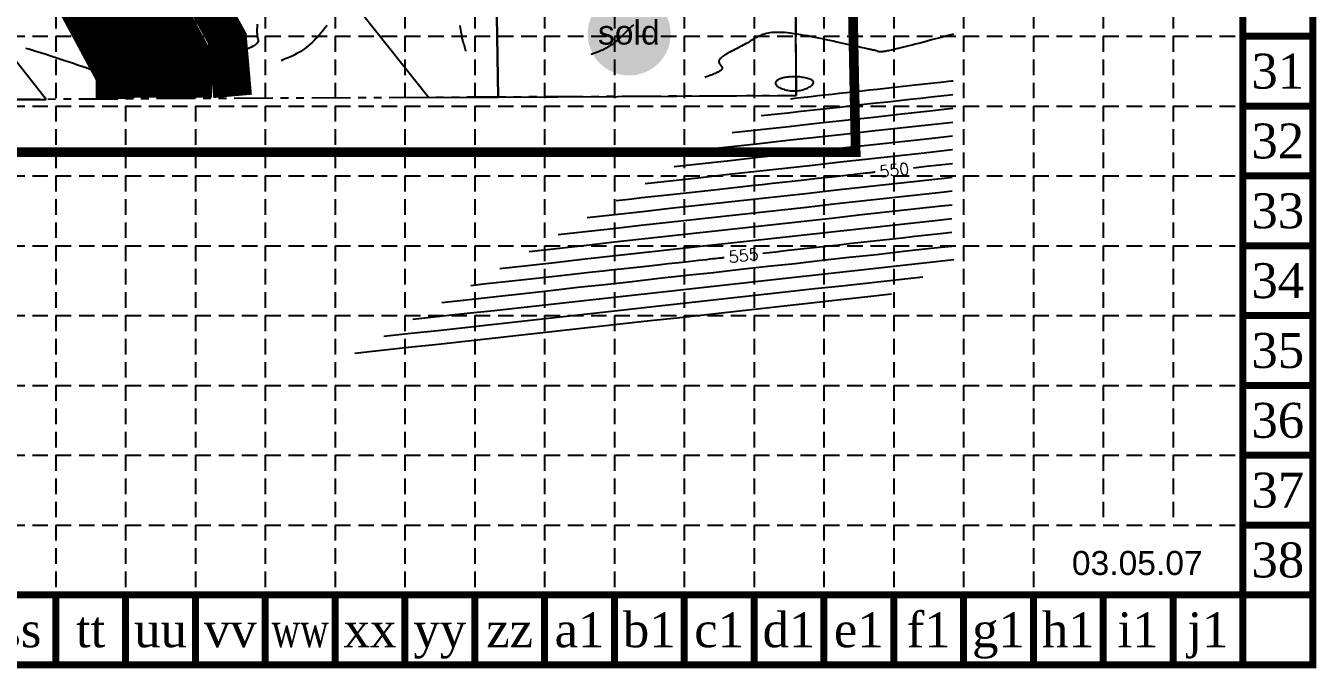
# Model space of a CAD drawing. Header units: inches. Extents: x -2116 to 192, y -2317 to -873.
# Drawn here: x -473 to 192, y -2317 to -1985 of the extents above; entities that cross this region are included whole.
import ezdxf
from ezdxf.enums import TextEntityAlignment as Align

# ---------------------------------------------------------------- set-up
doc = ezdxf.new("R2010")
doc.units = ezdxf.units.IN
doc.header["$LTSCALE"] = 40
doc.header["$MEASUREMENT"] = 0
doc.linetypes.add('DASHED', pattern=[0.75, 0.5, -0.25])
doc.linetypes.add('LONG_TWO_SHORT', pattern=[1, 0.5, -0.1, 0.1, -0.1, 0.1, -0.1])
for name, color, linetype in [('1-LOTS', 7, 'Continuous'), ('BASE', 7, 'Continuous'), ('BOUNDARY', 7, 'Continuous'), ('grid', 9, 'Continuous'), ('limitsofdisturb', 1, 'DASHED'), ('SILT', 200, 'Continuous'), ('TOPO100_CON', 9, 'Continuous'), ('TOPO100_ICON', 9, 'Continuous')]:
    doc.layers.add(name, color=color, linetype=linetype)
doc.styles.add("L200'", font='ARIAL.TTF', dxfattribs={"height": 0.001969})
doc.styles.add('ryland', font='ARIAL.TTF', dxfattribs={"height": 25})
doc.styles.add('SEG_LABEL08', font='simplex1')
doc.styles.get("Standard").update_dxf_attribs({"font": 'TIMES.TTF', "height": 25})

# ---------------------------------------------------------------- blocks, each defined once
blk = doc.blocks.new('Sold')
h = blk.add_hatch(color=7)
h.paths.add_polyline_path([(38.78, 18.77, 1), (0.52, 18.77, 1)])
h.paths.add_polyline_path([(2.42, 10.89), (36.59, 10.89), (36.59, 27.86), (2.42, 27.86)], flags=24)
at = {"layer": 'BASE', "color": 7, "style": 'ryland'}
blk.add_text('sold', height=11.127, dxfattribs=at).set_placement((19.5, 13.9), align=Align.CENTER)

msp = doc.modelspace()

# ---------------------------------------------------------------- linework, layer by layer
at = {"layer": '1-LOTS', "linetype": 'Continuous'}
for p, q in [((-462.76, -2023.34, 53922.34), (-622.81, -1820.99)), ((-232.12, -1868.1), (-229.85, -2022.18, 54150)), ((-229.85, -2022.18, 54150), (-232.12, -1868.1)), ((-342.05, -1926.11, 53906.91), (-265.46, -2022.36, 54100)), ((-76.17, -2021.42, 54350), (-76.39, -1977.38, 54263.95)), ((-265.46, -2022.36, 54100), (-229.85, -2022.18, 54150)), ((-229.85, -2022.18, 54150), (-76.17, -2021.42, 54350)), ((-592.12, -2023.99, 54037.41), (-462.76, -2023.34, 53922.34))]:
    msp.add_line(p, q, dxfattribs=at)
at = {"layer": 'BASE', "color": 9}
msp.add_line((154.13, -910.78), (154.13, -2278.78), dxfattribs=at)
at = {"layer": 'BASE', "const_width": 3.6}
for points in [[(-2113.87, -2314.78), (190.13, -2314.78), (190.13, -874.78), (-2113.87, -874.78)], [(-2077.87, -2278.78), (154.13, -2278.78), (154.13, -910.78), (-2077.87, -910.78)]]:
    msp.add_lwpolyline(points, close=True, dxfattribs=at)
for points in [[(190.13, -1990.78), (154.13, -1990.78)], [(190.13, -2026.78), (154.13, -2026.78)], [(190.13, -2062.78), (154.13, -2062.78)], [(190.13, -2098.78), (154.13, -2098.78)], [(190.13, -2134.78), (154.13, -2134.78)], [(190.13, -2170.78), (154.13, -2170.78)], [(190.13, -2206.78), (154.13, -2206.78)], [(190.13, -2242.78), (154.13, -2242.78)], [(-457.87, -2314.78), (-457.87, -2278.78)], [(-421.87, -2314.78), (-421.87, -2278.78)], [(-385.87, -2314.78), (-385.87, -2278.78)], [(-349.87, -2314.78), (-349.87, -2278.78)], [(-313.87, -2314.78), (-313.87, -2278.78)], [(-277.87, -2314.78), (-277.87, -2278.78)], [(-241.87, -2314.78), (-241.87, -2278.78)], [(-205.87, -2314.78), (-205.87, -2278.78)], [(-169.87, -2314.78), (-169.87, -2278.78)], [(-133.87, -2314.78), (-133.87, -2278.78)], [(-97.87, -2314.78), (-97.87, -2278.78)], [(-61.87, -2314.78), (-61.87, -2278.78)], [(-25.87, -2314.78), (-25.87, -2278.78)], [(10.13, -2314.78), (10.13, -2278.78)], [(46.13, -2314.78), (46.13, -2278.78)], [(82.13, -2314.78), (82.13, -2278.78)], [(118.13, -2314.78), (118.13, -2278.78)], [(154.13, -2314.78), (154.13, -2278.78)], [(190.13, -2278.78), (154.13, -2278.78)], [(190.13, -2314.78), (190.13, -2278.78)]]:
    msp.add_lwpolyline(points, dxfattribs=at)
at = {"layer": 'BOUNDARY', "linetype": 'LONG_TWO_SHORT', "flags": 128}
msp.add_lwpolyline([(8, -1616.36), (-78.25, -1617.43), (-76.17, -2021.42), (-1681.87, -2029.41)], dxfattribs=at)
at = {"layer": 'grid', "color": 8, "linetype": 'DASHED', "ltscale": 0.4}
for p, q in [((-457.87, -910.78), (-457.87, -2278.78)), ((-421.87, -910.78), (-421.87, -2278.78)), ((-385.87, -910.78), (-385.87, -2278.78)), ((-349.87, -910.78), (-349.87, -2278.78)), ((-313.87, -910.78), (-313.87, -2278.78)), ((-277.87, -910.78), (-277.87, -2278.78)), ((-241.87, -910.78), (-241.87, -2278.78)), ((-205.87, -910.78), (-205.87, -2278.78)), ((-169.87, -910.78), (-169.87, -2278.78)), ((-133.87, -910.78), (-133.87, -2278.78)), ((-97.87, -910.78), (-97.87, -2278.78)), ((-61.87, -910.78), (-61.87, -2278.78)), ((-25.87, -910.78), (-25.87, -2278.78)), ((10.13, -910.78), (10.13, -2278.78)), ((46.13, -910.78), (46.13, -2278.78)), ((82.13, -910.78), (82.13, -2242.78)), ((118.13, -910.78), (118.13, -2242.78)), ((-2077.87, -1990.78), (154.13, -1990.78)), ((-1681.87, -2026.78), (154.13, -2026.78)), ((-1681.87, -2062.78), (154.13, -2062.78)), ((-1681.87, -2098.78), (154.13, -2098.78)), ((-1681.87, -2134.78), (154.13, -2134.78)), ((-1681.87, -2170.78), (154.13, -2170.78)), ((-1681.87, -2206.78), (154.13, -2206.78)), ((-1681.87, -2242.78), (154.13, -2242.78))]:
    msp.add_line(p, q, dxfattribs=at)
at = {"layer": 'limitsofdisturb', "color": 1, "const_width": 5}
msp.add_lwpolyline([(-1844.62, -1990.78), (-1844.62, -1280.09), (-1844.62, -1280.09), (-1844.26, -1173.04), (-752.01, -1172.92), (-752.01, -1001.61), (-658.88, -981.43), (-594.33, -1184.26), (-62.6, -1184.26), (-45.48, -2050.54), (-1679.47, -2050.54)], dxfattribs=at)
at = {"layer": 'SILT', "color": 170, "const_width": 40}
msp.add_lwpolyline([(-664.47, -1388.88), (-664.47, -1611.3), (-485.17, -1840.71), (-397.39, -2004.13), (-397.39, -2022.52)], dxfattribs=at)
at = {"layer": 'SILT', "color": 84, "const_width": 20}
for points in [[(-427.31, -2023.08), (-427.34, -2010.82), (-511.63, -1854.7), (-694.37, -1621.82), (-693.59, -1388.32)], [(-366.69, -2021.8), (-369.28, -1992.28), (-463, -1823.21), (-635.38, -1600.29), (-636.68, -1387.84)]]:
    msp.add_lwpolyline(points, dxfattribs=at)
at = {"layer": 'TOPO100_CON', "color": 35, "linetype": 'Continuous'}
for points in [[(-353.99, -1984.62), (-354.05, -1985.57), (-354.09, -1986.43), (-354.12, -1987.21), (-354.13, -1987.92), (-354.13, -1988.55), (-354.12, -1989.11), (-354.1, -1989.61), (-354.07, -1990.06), (-354.03, -1990.46), (-353.98, -1990.81), (-353.93, -1991.12), (-353.88, -1991.4), (-353.82, -1991.66), (-353.77, -1991.88), (-353.71, -1992.09), (-353.65, -1992.29), (-353.59, -1992.49), (-353.54, -1992.68), (-353.5, -1992.87), (-353.48, -1993.06), (-353.48, -1993.26), (-353.51, -1993.47), (-353.59, -1993.69), (-353.71, -1993.92), (-353.89, -1994.17), (-354.12, -1994.44), (-354.43, -1994.72), (-354.81, -1995.03), (-355.28, -1995.37), (-355.83, -1995.73), (-356.49, -1996.12), (-357.25, -1996.54), (-358.12, -1997), (-359.12, -1997.5), (-360.24, -1998.03), (-361.5, -1998.61), (-362.9, -1999.23), (-364.44, -1999.89), (-366.12, -2000.6), (-367.92, -2001.34), (-369.82, -2002.12), (-371.82, -2002.92), (-373.88, -2003.74), (-376.02, -2004.58), (-378.19, -2005.43), (-380.4, -2006.29), (-382.62, -2007.15), (-384.85, -2008), (-387.06, -2008.85), (-389.24, -2009.68), (-391.38, -2010.49), (-393.46, -2011.28), (-395.47, -2012.03), (-397.39, -2012.76), (-399.21, -2013.44), (-400.91, -2014.08), (-402.48, -2014.68), (-403.91, -2015.21), (-405.2, -2015.7), (-406.36, -2016.14), (-407.39, -2016.53), (-408.31, -2016.87), (-409.12, -2017.17), (-409.83, -2017.43), (-410.45, -2017.65), (-410.98, -2017.84), (-411.44, -2017.99), (-411.82, -2018.11), (-412.15, -2018.2), (-412.42, -2018.27), (-412.65, -2018.31), (-412.83, -2018.33), (-412.99, -2018.32), (-413.13, -2018.3), (-413.25, -2018.27), (-413.36, -2018.22), (-413.47, -2018.16), (-413.59, -2018.1), (-413.73, -2018.02), (-413.88, -2017.93), (-414.07, -2017.83), (-414.28, -2017.71), (-414.53, -2017.58), (-414.83, -2017.43), (-415.17, -2017.26), (-415.57, -2017.07), (-416.03, -2016.85), (-416.56, -2016.62), (-417.16, -2016.35), (-417.84, -2016.06), (-418.61, -2015.74), (-419.47, -2015.4), (-420.42, -2015.01), (-421.47, -2014.6), (-422.64, -2014.15), (-423.91, -2013.67), (-425.31, -2013.14), (-426.83, -2012.58), (-428.47, -2011.99), (-430.21, -2011.36), (-432.04, -2010.7), (-433.96, -2010.02), (-435.95, -2009.32), (-438, -2008.6), (-440.1, -2007.87), (-442.23, -2007.13), (-444.4, -2006.38), (-446.58, -2005.64), (-448.77, -2004.9), (-450.95, -2004.16), (-453.12, -2003.43), (-455.26, -2002.72), (-457.36, -2002.03), (-459.42, -2001.36), (-461.41, -2000.71), (-463.34, -2000.1), (-465.18, -1999.51), (-466.94, -1998.97), (-468.62, -1998.45), (-470.24, -1997.97), (-471.8, -1997.5), (-473.33, -1997.05)], [(-369.39, -1985.32), (-369.66, -1986.75), (-370.01, -1988.13), (-370.43, -1989.45), (-370.94, -1990.72), (-371.53, -1991.92), (-372.2, -1993.07), (-372.95, -1994.15), (-373.77, -1995.18), (-374.66, -1996.15), (-375.6, -1997.06), (-376.58, -1997.93), (-377.61, -1998.74), (-378.67, -1999.51), (-379.75, -2000.22), (-380.85, -2000.9), (-381.96, -2001.53), (-383.06, -2002.12), (-384.16, -2002.67), (-385.25, -2003.18), (-386.32, -2003.66), (-387.35, -2004.1), (-388.35, -2004.51), (-389.3, -2004.9), (-390.19, -2005.25), (-391.03, -2005.58), (-391.8, -2005.89), (-392.51, -2006.17), (-393.15, -2006.43), (-393.74, -2006.66), (-394.28, -2006.88), (-394.78, -2007.08), (-395.23, -2007.26), (-395.64, -2007.41), (-396.03, -2007.56), (-396.38, -2007.68), (-396.71, -2007.79), (-397.02, -2007.89), (-397.32, -2007.97), (-397.61, -2008.03), (-397.89, -2008.09), (-398.17, -2008.13), (-398.46, -2008.17), (-398.75, -2008.19), (-399.06, -2008.2), (-399.38, -2008.21), (-399.73, -2008.2), (-400.09, -2008.19), (-400.48, -2008.17), (-400.88, -2008.14), (-401.31, -2008.1), (-401.75, -2008.05), (-402.21, -2007.98), (-402.69, -2007.91), (-403.18, -2007.82), (-403.7, -2007.71), (-404.22, -2007.59), (-404.77, -2007.46), (-405.32, -2007.31), (-405.89, -2007.14), (-406.48, -2006.95), (-407.07, -2006.74), (-407.68, -2006.52), (-408.3, -2006.27), (-408.93, -2006), (-409.57, -2005.71), (-410.22, -2005.4), (-410.88, -2005.07), (-411.55, -2004.71), (-412.24, -2004.33), (-412.95, -2003.92), (-413.68, -2003.49), (-414.42, -2003.04), (-415.2, -2002.56), (-415.99, -2002.05), (-416.82, -2001.52), (-417.67, -2000.96), (-418.55, -2000.37), (-419.47, -1999.76), (-420.43, -1999.11), (-421.42, -1998.44), (-422.45, -1997.74), (-423.52, -1997.02), (-424.63, -1996.26), (-425.79, -1995.47), (-427, -1994.66), (-428.25, -1993.81), (-429.56, -1992.94), (-430.91, -1992.04), (-432.3, -1991.12), (-433.74, -1990.18), (-435.22, -1989.23), (-436.73, -1988.27), (-438.29, -1987.3), (-439.89, -1986.32), (-441.52, -1985.35)], [(-380.16, -1984.61), (-379.96, -1986.24), (-379.79, -1987.7), (-379.63, -1989.01), (-379.49, -1990.17), (-379.37, -1991.2), (-379.27, -1992.1), (-379.18, -1992.88), (-379.1, -1993.55), (-379.04, -1994.12), (-378.99, -1994.59), (-378.96, -1994.98), (-378.93, -1995.29), (-378.91, -1995.54), (-378.9, -1995.72), (-378.89, -1995.85), (-378.89, -1995.95), (-378.89, -1996), (-378.9, -1996.03), (-378.91, -1996.05), (-378.91, -1996.05), (-378.92, -1996.05), (-378.93, -1996.06), (-378.94, -1996.06), (-378.94, -1996.06), (-378.95, -1996.06), (-378.95, -1996.06), (-378.96, -1996.07), (-378.97, -1996.07), (-378.97, -1996.07), (-378.98, -1996.07), (-378.99, -1996.07), (-379, -1996.07), (-379.01, -1996.07), (-379.02, -1996.07), (-379.03, -1996.07), (-379.04, -1996.07), (-379.05, -1996.07), (-379.07, -1996.07), (-379.09, -1996.06), (-379.11, -1996.06), (-379.13, -1996.06), (-379.15, -1996.05), (-379.19, -1996.04), (-379.25, -1996.01), (-379.33, -1995.98), (-379.43, -1995.92), (-379.56, -1995.84), (-379.74, -1995.74), (-379.95, -1995.61), (-380.2, -1995.45), (-380.51, -1995.26), (-380.87, -1995.03), (-381.29, -1994.76), (-381.78, -1994.44), (-382.34, -1994.07), (-382.97, -1993.65), (-383.68, -1993.18), (-384.48, -1992.65), (-385.37, -1992.05), (-386.35, -1991.4), (-387.42, -1990.67), (-388.59, -1989.88), (-389.84, -1989.04), (-391.16, -1988.15), (-392.54, -1987.21), (-393.98, -1986.24), (-395.46, -1985.24)], [(-249.5, -1985.25), (-249.33, -1986.43), (-249.17, -1987.49), (-249.02, -1988.45), (-248.89, -1989.31), (-248.76, -1990.07), (-248.64, -1990.75), (-248.53, -1991.34), (-248.43, -1991.86), (-248.33, -1992.32), (-248.25, -1992.71), (-248.17, -1993.05), (-248.09, -1993.34), (-248.02, -1993.59), (-247.95, -1993.81), (-247.89, -1994), (-247.83, -1994.17), (-247.77, -1994.33), (-247.71, -1994.48), (-247.65, -1994.63), (-247.6, -1994.78), (-247.54, -1994.94), (-247.49, -1995.11), (-247.43, -1995.28), (-247.38, -1995.46), (-247.32, -1995.64), (-247.27, -1995.82), (-247.22, -1996.01), (-247.16, -1996.21), (-247.11, -1996.4), (-247.06, -1996.6), (-247, -1996.8), (-246.95, -1997.01), (-246.9, -1997.22), (-246.84, -1997.43), (-246.79, -1997.64), (-246.74, -1997.85), (-246.69, -1998.06), (-246.63, -1998.27), (-246.58, -1998.49)], [(-160.06, -1984.84), (-161, -1985.77), (-161.9, -1986.68), (-162.78, -1987.57), (-163.63, -1988.43), (-164.46, -1989.26), (-165.28, -1990.06), (-166.07, -1990.82), (-166.84, -1991.55), (-167.61, -1992.25), (-168.36, -1992.9), (-169.1, -1993.52), (-169.83, -1994.1), (-170.55, -1994.64), (-171.27, -1995.15), (-171.97, -1995.62), (-172.67, -1996.06), (-173.36, -1996.48), (-174.05, -1996.87), (-174.73, -1997.23), (-175.4, -1997.58), (-176.07, -1997.9), (-176.73, -1998.2), (-177.39, -1998.49), (-178.05, -1998.76), (-178.7, -1999.02), (-179.36, -1999.27), (-180.01, -1999.51), (-180.65, -1999.75), (-181.3, -1999.98), (-181.95, -2000.21)], [(4.92, -1989.71), (3.68, -1990.04), (1.49, -1990.61), (-0.69, -1991.19), (-2.85, -1991.76), (-4.98, -1992.33), (-7.06, -1992.89), (-9.09, -1993.43), (-11.05, -1993.96), (-12.93, -1994.46), (-14.73, -1994.93), (-16.42, -1995.38), (-18.01, -1995.79), (-19.49, -1996.16), (-20.87, -1996.5), (-22.14, -1996.82), (-23.32, -1997.1), (-24.41, -1997.36), (-25.41, -1997.59), (-26.33, -1997.79), (-27.17, -1997.98), (-27.94, -1998.14), (-28.64, -1998.27), (-29.27, -1998.4), (-29.83, -1998.5), (-30.34, -1998.59), (-30.79, -1998.66), (-31.2, -1998.72), (-31.55, -1998.77), (-31.87, -1998.8), (-32.15, -1998.83), (-32.39, -1998.86), (-32.6, -1998.87), (-32.79, -1998.88), (-32.95, -1998.89), (-33.09, -1998.89), (-33.21, -1998.88), (-33.32, -1998.87), (-33.42, -1998.86), (-33.5, -1998.84), (-33.58, -1998.82), (-33.65, -1998.79), (-33.73, -1998.76), (-33.8, -1998.72), (-33.88, -1998.69), (-33.96, -1998.64), (-34.06, -1998.6), (-34.17, -1998.55), (-34.29, -1998.5), (-34.44, -1998.44), (-34.6, -1998.39), (-34.79, -1998.33), (-35.01, -1998.27), (-35.26, -1998.2), (-35.54, -1998.13), (-35.86, -1998.06), (-36.22, -1997.98), (-36.63, -1997.89), (-37.08, -1997.79), (-37.58, -1997.68), (-38.14, -1997.56), (-38.76, -1997.43), (-39.43, -1997.29), (-40.18, -1997.13), (-40.99, -1996.95), (-41.87, -1996.76), (-42.83, -1996.56), (-43.86, -1996.33), (-44.98, -1996.08), (-46.18, -1995.82), (-47.47, -1995.53), (-48.86, -1995.22), (-50.33, -1994.88), (-51.9, -1994.53), (-53.54, -1994.16), (-55.24, -1993.77), (-57, -1993.38), (-58.81, -1992.98), (-60.66, -1992.58), (-62.53, -1992.18), (-64.43, -1991.78), (-66.33, -1991.4), (-68.23, -1991.02), (-70.12, -1990.67), (-71.99, -1990.33), (-73.83, -1990.02), (-75.63, -1989.73), (-77.39, -1989.47), (-79.08, -1989.25), (-80.7, -1989.07), (-82.25, -1988.93), (-83.71, -1988.83), (-85.07, -1988.79), (-86.35, -1988.79), (-87.54, -1988.83), (-88.65, -1988.92), (-89.69, -1989.04), (-90.66, -1989.21), (-91.58, -1989.41), (-92.44, -1989.64), (-93.26, -1989.9), (-94.04, -1990.19), (-94.79, -1990.5), (-95.51, -1990.84), (-96.22, -1991.2), (-96.91, -1991.58), (-97.59, -1991.98), (-98.27, -1992.38), (-98.96, -1992.8), (-99.67, -1993.23), (-100.39, -1993.67), (-101.14, -1994.11), (-101.92, -1994.55), (-102.73, -1995), (-103.55, -1995.44), (-104.4, -1995.89), (-105.25, -1996.33), (-106.11, -1996.77), (-106.97, -1997.22), (-107.82, -1997.65), (-108.66, -1998.09), (-109.48, -1998.52), (-110.27, -1998.94), (-111.04, -1999.36), (-111.77, -1999.77), (-112.46, -2000.17), (-113.11, -2000.57), (-113.7, -2000.96), (-114.23, -2001.34), (-114.71, -2001.7), (-115.11, -2002.06), (-115.44, -2002.4), (-115.69, -2002.73), (-115.86, -2003.05), (-115.97, -2003.36), (-116.02, -2003.66), (-116.02, -2003.95), (-115.97, -2004.23), (-115.89, -2004.5), (-115.77, -2004.76), (-115.62, -2005.02), (-115.46, -2005.26), (-115.29, -2005.51), (-115.11, -2005.74), (-114.93, -2005.98), (-114.77, -2006.21), (-114.62, -2006.43), (-114.49, -2006.65), (-114.39, -2006.87), (-114.33, -2007.09), (-114.31, -2007.31), (-114.34, -2007.53), (-114.43, -2007.75), (-114.57, -2007.97), (-114.77, -2008.19), (-115.01, -2008.41), (-115.3, -2008.63), (-115.63, -2008.85), (-116, -2009.08), (-116.41, -2009.3), (-116.85, -2009.52), (-117.33, -2009.74), (-117.83, -2009.97), (-118.36, -2010.19), (-118.91, -2010.42), (-119.48, -2010.64), (-120.07, -2010.86), (-120.68, -2011.09), (-121.29, -2011.31), (-121.91, -2011.54), (-122.54, -2011.76), (-123.18, -2011.99)], [(4.72, -2013.93), (3.75, -2014.04), (-1.54, -2014.62), (-6.66, -2015.18), (-11.6, -2015.72), (-16.4, -2016.25), (-21.04, -2016.75), (-25.54, -2017.25), (-29.91, -2017.73), (-34.17, -2018.2), (-38.31, -2018.65), (-42.35, -2019.1), (-46.29, -2019.53), (-50.15, -2019.96), (-53.94, -2020.37), (-57.66, -2020.79), (-61.33, -2021.19), (-64.95, -2021.59), (-68.53, -2021.99), (-72.09, -2022.38), (-75.63, -2022.77), (-79.15, -2023.16)], [(4.6, -2028.1), (-7.19, -2029.4), (-21.75, -2031.01), (-36.31, -2032.62), (-50.86, -2034.22), (-65.42, -2035.83), (-79.98, -2037.44), (-94.53, -2039.05), (-109.09, -2040.66)], [(4.55, -2035.2), (-8.05, -2036.59), (-22.55, -2038.19), (-37.05, -2039.79), (-51.55, -2041.4), (-66.05, -2043), (-80.56, -2044.6), (-95.06, -2046.2), (-109.56, -2047.8), (-124.06, -2049.41)], [(4.49, -2042.3), (-9.02, -2043.79), (-23.46, -2045.39), (-37.91, -2046.98), (-52.35, -2048.58), (-66.8, -2050.17), (-81.25, -2051.77), (-95.69, -2053.37), (-110.14, -2054.96), (-124.58, -2056.56), (-139.03, -2058.15)], [(4.43, -2049.4), (4.3, -2049.42), (-10.09, -2051.01), (-24.49, -2052.6), (-38.88, -2054.18), (-53.27, -2055.77), (-67.66, -2057.36), (-82.05, -2058.95), (-96.44, -2060.54), (-110.83, -2062.13), (-125.22, -2063.72), (-139.61, -2065.31), (-154, -2066.9)], [(4.31, -2063.6), (1.7, -2063.89), (-12.58, -2065.47), (-26.86, -2067.05), (-41.14, -2068.63), (-55.42, -2070.2), (-69.7, -2071.78), (-83.98, -2073.36), (-98.26, -2074.94), (-112.54, -2076.51), (-126.82, -2078.09), (-141.1, -2079.67), (-155.38, -2081.25), (-169.66, -2082.82), (-183.93, -2084.4)], [(4.25, -2070.71), (0.23, -2071.15), (-13.99, -2072.72), (-28.22, -2074.29), (-42.44, -2075.86), (-56.67, -2077.44), (-70.89, -2079.01), (-85.11, -2080.58), (-99.34, -2082.15), (-113.56, -2083.72), (-127.78, -2085.29), (-142.01, -2086.86), (-156.23, -2088.44), (-170.46, -2090.01), (-184.68, -2091.58), (-198.9, -2093.15)], [(4.19, -2077.81), (-1.35, -2078.42), (-15.52, -2079.99), (-29.68, -2081.55), (-43.85, -2083.12), (-58.02, -2084.68), (-72.19, -2086.25), (-86.36, -2087.81), (-100.53, -2089.38), (-114.69, -2090.94), (-128.86, -2092.51), (-143.03, -2094.07), (-157.2, -2095.64), (-171.37, -2097.2), (-185.54, -2098.77), (-199.7, -2100.33), (-213.87, -2101.9)], [(4.14, -2084.91), (-3.03, -2085.7), (-17.15, -2087.26), (-31.26, -2088.82), (-45.37, -2090.38), (-59.49, -2091.94), (-73.6, -2093.5), (-87.71, -2095.06), (-101.83, -2096.62), (-115.94, -2098.18), (-130.05, -2099.73), (-144.16, -2101.29), (-158.28, -2102.85), (-172.39, -2104.41), (-186.5, -2105.97), (-200.62, -2107.53), (-214.73, -2109.09), (-228.84, -2110.65)], [(4.02, -2099.11), (-6.74, -2100.3), (-20.75, -2101.85), (-34.75, -2103.4), (-48.75, -2104.94), (-62.75, -2106.49), (-76.75, -2108.04), (-90.76, -2109.58), (-104.76, -2111.13), (-118.76, -2112.68), (-132.76, -2114.22), (-146.76, -2115.77), (-160.77, -2117.32), (-174.77, -2118.87), (-188.77, -2120.41), (-202.77, -2121.96), (-216.77, -2123.51), (-230.77, -2125.05), (-244.78, -2126.6), (-258.78, -2128.15)]]:
    msp.add_lwpolyline(points, dxfattribs=at)
at = {"layer": 'TOPO100_CON', "color": 35, "linetype": 'Continuous', "flags": 128}
msp.add_lwpolyline([(-78.83, -2011.7), (-79.55, -2011.75), (-80.26, -2011.81), (-80.94, -2011.9), (-81.59, -2012), (-82.22, -2012.12), (-82.82, -2012.26), (-83.39, -2012.41), (-83.93, -2012.58), (-84.42, -2012.75), (-84.88, -2012.95), (-85.3, -2013.15), (-85.67, -2013.36), (-86, -2013.58), (-86.28, -2013.82), (-86.51, -2014.06), (-86.68, -2014.31), (-86.8, -2014.56), (-86.86, -2014.82), (-86.86, -2015.09), (-86.8, -2015.36), (-86.67, -2015.64), (-86.48, -2015.91), (-86.24, -2016.19), (-85.93, -2016.46), (-85.58, -2016.73), (-85.18, -2017), (-84.73, -2017.25), (-84.24, -2017.5), (-83.71, -2017.73), (-83.15, -2017.95), (-82.55, -2018.16), (-81.93, -2018.35), (-81.28, -2018.51), (-80.61, -2018.66), (-79.92, -2018.78), (-79.21, -2018.88), (-78.5, -2018.95), (-77.77, -2018.99), (-77.04, -2019), (-76.31, -2018.98), (-75.58, -2018.93), (-74.85, -2018.84), (-74.14, -2018.72), (-73.44, -2018.57), (-72.75, -2018.4), (-72.09, -2018.2), (-71.45, -2017.98), (-70.84, -2017.75), (-70.27, -2017.49), (-69.73, -2017.23), (-69.24, -2016.95), (-68.78, -2016.66), (-68.38, -2016.37), (-68.03, -2016.07), (-67.74, -2015.77), (-67.51, -2015.46), (-67.35, -2015.17), (-67.25, -2014.87), (-67.23, -2014.58), (-67.29, -2014.3), (-67.42, -2014.04), (-67.63, -2013.78), (-67.91, -2013.54), (-68.26, -2013.31), (-68.67, -2013.09), (-69.14, -2012.89), (-69.65, -2012.7), (-70.22, -2012.52), (-70.82, -2012.36), (-71.47, -2012.22), (-72.14, -2012.09), (-72.84, -2011.98), (-73.57, -2011.88), (-74.31, -2011.8), (-75.06, -2011.74), (-75.82, -2011.69), (-76.58, -2011.66), (-77.34, -2011.66), (-78.09, -2011.67), (-78.83, -2011.7)], close=True, dxfattribs=at)
for points in [[(5.18, -2106.08), (-8.76, -2107.62), (-22.71, -2109.16), (-36.66, -2110.7), (-50.6, -2112.24), (-64.55, -2113.78), (-78.5, -2115.32), (-92.44, -2116.87), (-106.39, -2118.41), (-120.34, -2119.95), (-134.28, -2121.49), (-148.23, -2123.03), (-162.18, -2124.57), (-176.12, -2126.11), (-190.07, -2127.65), (-204.02, -2129.19), (-217.96, -2130.73), (-231.91, -2132.27), (-245.85, -2133.81), (-259.8, -2135.35), (-273.75, -2136.9)], [(-10.9, -2114.95), (-24.79, -2116.49), (-38.68, -2118.02), (-52.57, -2119.56), (-66.46, -2121.09), (-80.35, -2122.62), (-94.24, -2124.16), (-108.13, -2125.69), (-122.02, -2127.23), (-135.92, -2128.76), (-149.81, -2130.3), (-163.7, -2131.83), (-177.59, -2133.37), (-191.48, -2134.9), (-205.37, -2136.44), (-219.26, -2137.97), (-233.15, -2139.51), (-247.04, -2141.04), (-260.93, -2142.58), (-274.83, -2144.11), (-288.72, -2145.64)], [(-26.97, -2123.82), (-40.81, -2125.35), (-54.65, -2126.88), (-68.48, -2128.41), (-82.32, -2129.94), (-96.15, -2131.47), (-109.99, -2132.99), (-123.82, -2134.52), (-137.66, -2136.05), (-151.49, -2137.58), (-165.33, -2139.11), (-179.17, -2140.64), (-193, -2142.17), (-206.84, -2143.69), (-220.67, -2145.22), (-234.51, -2146.75), (-248.34, -2148.28), (-262.18, -2149.81), (-276.01, -2151.34), (-289.85, -2152.87), (-303.69, -2154.39)]]:
    msp.add_lwpolyline(points, dxfattribs=at)
at = {"layer": 'TOPO100_ICON', "color": 35, "linetype": 'Continuous', "flags": 128}
for points in [[(-317.99, -1985.18), (-319.12, -1986.66), (-320.25, -1988.08), (-321.36, -1989.42), (-322.46, -1990.68), (-323.54, -1991.86), (-324.6, -1992.95), (-325.64, -1993.96), (-326.67, -1994.9), (-327.68, -1995.77), (-328.68, -1996.57), (-329.67, -1997.31), (-330.64, -1998), (-331.6, -1998.63), (-332.56, -1999.22), (-333.5, -1999.76), (-334.43, -2000.26), (-335.36, -2000.73), (-336.28, -2001.17), (-337.19, -2001.58), (-338.1, -2001.96), (-339.01, -2002.33), (-339.91, -2002.69), (-340.81, -2003.04), (-341.71, -2003.39)], [(-35.58, -2060.92), (-35.58, -2060.92), (-35.6, -2060.92), (-35.65, -2060.92), (-35.75, -2060.94), (-35.92, -2060.95), (-36.18, -2060.98), (-36.53, -2061.02), (-37, -2061.07), (-37.6, -2061.14), (-38.36, -2061.22), (-39.28, -2061.32), (-40.38, -2061.45), (-41.68, -2061.59), (-43.2, -2061.76), (-44.96, -2061.95), (-46.96, -2062.17), (-49.23, -2062.42), (-51.78, -2062.71), (-54.64, -2063.02), (-57.81, -2063.37), (-61.31, -2063.76), (-65.12, -2064.18), (-69.24, -2064.63), (-73.64, -2065.12), (-78.3, -2065.64), (-83.22, -2066.18), (-88.37, -2066.75), (-93.73, -2067.34), (-99.3, -2067.96), (-105.05, -2068.59), (-110.97, -2069.24), (-117.03, -2069.91), (-123.23, -2070.6), (-129.55, -2071.3), (-135.97, -2072.01), (-142.47, -2072.72), (-149.03, -2073.45), (-155.65, -2074.18), (-162.3, -2074.92), (-168.97, -2075.65)], [(-113.19, -2104.97), (-113.2, -2104.97), (-113.22, -2104.97), (-113.27, -2104.98), (-113.37, -2104.99), (-113.53, -2105), (-113.78, -2105.03), (-114.13, -2105.07), (-114.59, -2105.12), (-115.18, -2105.19), (-115.92, -2105.27), (-116.82, -2105.37), (-117.9, -2105.49), (-119.17, -2105.63), (-120.66, -2105.79), (-122.38, -2105.98), (-124.34, -2106.2), (-126.56, -2106.44), (-129.06, -2106.72), (-131.86, -2107.03), (-134.96, -2107.37), (-138.39, -2107.75), (-142.13, -2108.16), (-146.16, -2108.61), (-150.46, -2109.08), (-155.03, -2109.59), (-159.85, -2110.12), (-164.89, -2110.68), (-170.14, -2111.26), (-175.59, -2111.86), (-181.22, -2112.48), (-187.02, -2113.12), (-192.96, -2113.78), (-199.03, -2114.45), (-205.21, -2115.13), (-211.5, -2115.83), (-217.86, -2116.53), (-224.29, -2117.24), (-230.77, -2117.96), (-237.28, -2118.68), (-243.81, -2119.4)]]:
    msp.add_lwpolyline(points, dxfattribs=at)
at = {"layer": 'TOPO100_ICON', "color": 35, "linetype": 'Continuous'}
for points in [[(4.66, -2020.99), (3.19, -2021.16), (-1.57, -2021.68), (-6.59, -2022.24), (-11.85, -2022.82), (-17.33, -2023.42), (-23.01, -2024.05), (-28.88, -2024.7), (-34.92, -2025.37), (-41.11, -2026.05), (-47.44, -2026.75), (-53.89, -2027.46), (-60.44, -2028.19), (-67.07, -2028.92), (-73.77, -2029.66), (-80.53, -2030.41), (-87.32, -2031.16), (-94.12, -2031.91)], [(4.37, -2056.5), (4.35, -2056.51), (-2.32, -2057.24), (-8.99, -2057.98), (-15.66, -2058.72)], [(4.08, -2092.01), (-1.85, -2092.67), (-8.38, -2093.39), (-14.91, -2094.11), (-21.44, -2094.83), (-27.97, -2095.55), (-34.5, -2096.27), (-41.03, -2096.99), (-47.56, -2097.72), (-54.09, -2098.44), (-60.62, -2099.16), (-67.15, -2099.88), (-73.68, -2100.6), (-80.22, -2101.32), (-86.75, -2102.05), (-93.28, -2102.77)]]:
    msp.add_lwpolyline(points, dxfattribs=at)

# ---------------------------------------------------------------- block references
at = {"color": 200, "xscale": 1.117884993374901, "yscale": 1.117884993374901, "zscale": 1.117884993374901}
msp.add_blockref('Sold', (-184.22, -2010.62), dxfattribs=at)

# ---------------------------------------------------------------- texts
at = {"layer": 'BASE'}
for s, p in [('31', (172.13, -2008.78)), ('32', (172.13, -2044.78)), ('33', (172.13, -2080.78)), ('34', (172.13, -2116.78)), ('35', (172.13, -2152.78)), ('36', (172.13, -2188.78)), ('37', (172.13, -2224.78)), ('38', (172.13, -2260.78)), ('a1', (-187.87, -2296.78)), ('b1', (-151.87, -2296.78)), ('c1', (-115.87, -2296.78)), ('d1', (-79.87, -2296.78)), ('e1', (-43.87, -2296.78)), ('f1', (-7.87, -2296.78)), ('g1', (28.13, -2296.78)), ('h1', (64.13, -2296.78)), ('i1', (100.13, -2296.78)), ('j1', (136.13, -2296.78)), ('ss', (-475.87, -2296.78)), ('tt', (-439.87, -2296.78)), ('uu', (-403.87, -2296.78)), ('vv', (-367.87, -2296.78)), ('xx', (-295.87, -2296.78)), ('yy', (-259.87, -2296.78)), ('zz', (-223.87, -2296.78))]:
    msp.add_text(s, height=18, dxfattribs=at).set_placement(p, align=Align.MIDDLE_CENTER)
at = {"layer": 'BASE', "style": "L200'"}
msp.add_text('03.05.07', height=12.4, dxfattribs=at).set_placement((65.98, -2268.54))
at = {"layer": 'BASE', "width": 0.75}
msp.add_text('ww', height=18, dxfattribs=at).set_placement((-331.87, -2296.78), align=Align.MIDDLE_CENTER)
at = {"layer": 'TOPO100_ICON', "color": 35, "linetype": 'Continuous', "style": 'SEG_LABEL08'}
for s, p in [('550', (-25.62, -2059.82, 55000)), ('555', (-103.24, -2103.87, 55500))]:
    msp.add_text(s, height=6, rotation=6.30435, dxfattribs=at).set_placement(p, align=Align.MIDDLE_CENTER)

doc.saveas('drawing.dxf')
